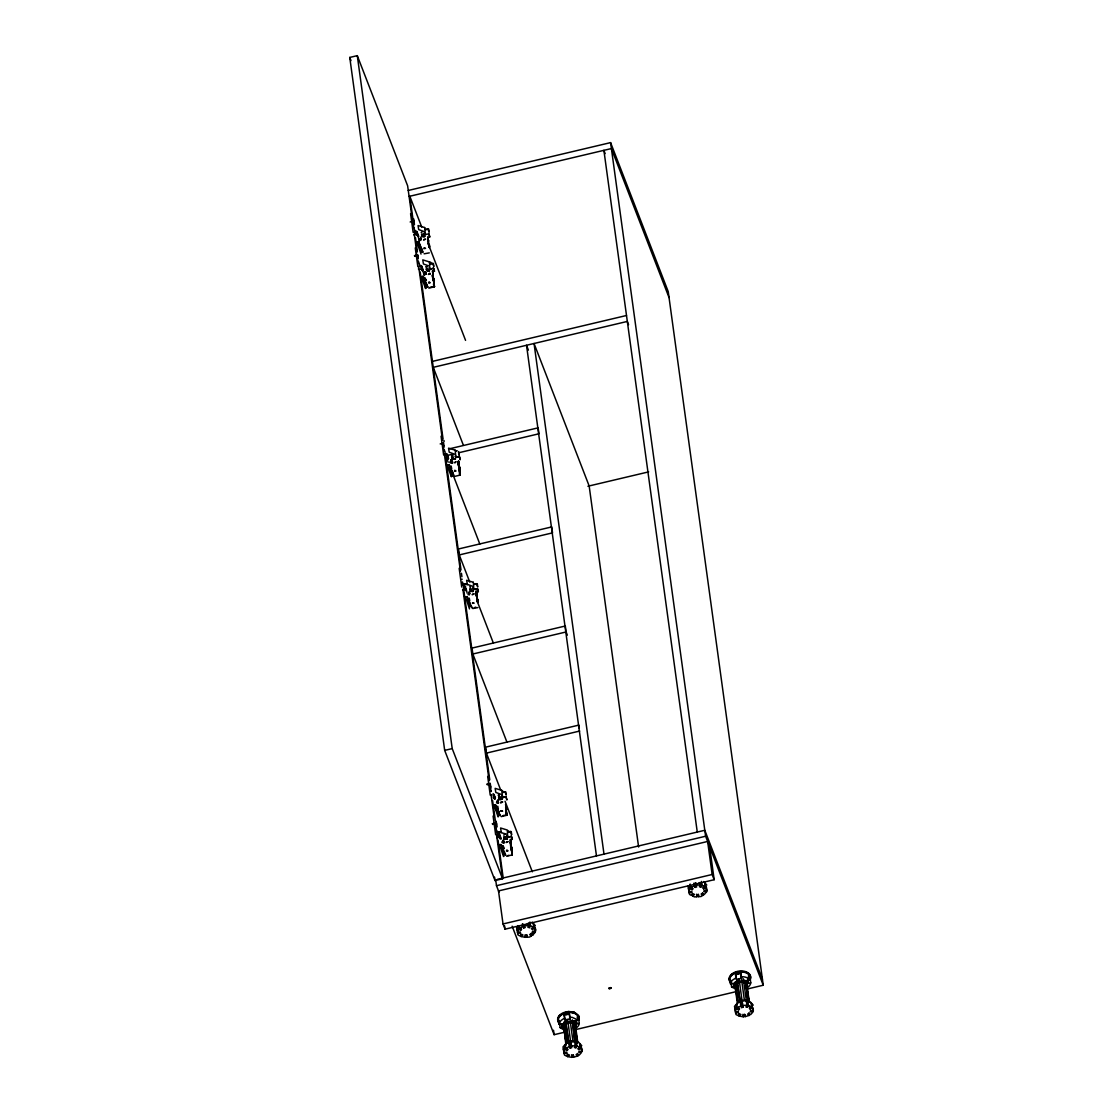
<?xml version="1.0" encoding="UTF-8"?>
<svg xmlns="http://www.w3.org/2000/svg" width="1113" height="1113" viewBox="0 0 1113 1113"><rect width="100%" height="100%" fill="white"/><g stroke="black" fill="none" stroke-linecap="round" stroke-linejoin="round"><path stroke-width="1.5" d="M425.639 239.142L423.65 240.088M456.121 461.77L454.883 462.925M474.221 593.883L472.246 594.829M508.154 841.609L506.178 842.555M425.681 274.007L425.764 273.172M498.081 802.487L498.165 801.638M469.366 594.328C467.78 591.754 471.634 594.537 469.06 593.674M498.109 802.863L497.525 800.678L497.622 802.529M503.41 842.263L503.563 841.08L502.45 841.358L503.841 842.666M470.312 589.236L470.91 589.25M421.757 250.035L421.215 249.131M451.864 462.674L452.852 462.132L451.071 462.744L450.417 461.519L451.808 461.172L451.377 462.424M467.516 600.074L467.39 599.309L467.571 600.589M520.787 934.016L521.134 936.548L525.433 937.313L525.489 935.449L527.117 935.351L527.061 937.216L529.51 937.063L531.43 935.908L531.082 933.39M692.272 893.461L692.62 895.979L694.456 896.911L696.919 896.758L696.975 894.894L698.602 894.796L698.547 896.661L700.995 896.508L702.901 895.353L702.567 892.835M425.041 239.128L423.775 239.573M455.537 461.742L454.841 462.465M473.623 593.869L472.371 594.314M502.13 801.944L500.878 802.403M507.556 841.581L506.304 842.04M419.879 239.782L419.921 238.892M463.342 589.236L462.591 589.834L463.578 589.194M567.227 1054.081L567.574 1056.613L571.859 1057.35L571.943 1055.514L573.557 1055.416L573.487 1057.253L577.856 1055.945L577.508 1053.427M738.712 1013.526L739.06 1016.058L743.345 1016.795L743.428 1014.959L745.042 1014.847L744.973 1016.684L749.341 1015.39L748.993 1012.872M424.234 233.549L424.929 233.8L424.192 233.09M430.175 267.913C429.688 267.203 428.449 267.496 429.228 269.457M454.994 456.386L455.954 455.44L455.954 456.177M474.152 588.123L472.775 587.817M508.057 835.905L506.721 835.64M428.922 246.502L429.062 247.42L428.63 244.415M459.419 469.116L459.558 470.048L459.14 467.14L459.558 470.048M477.519 601.243L477.658 602.161L477.421 599.42M506.025 809.318L506.165 810.25L506.095 807.342M506.652 856.259L512.244 854.895L511.159 846.868L511.952 849.956M451.934 461.589C451.029 462.869 450.556 459.126 451.767 460.337M730.072 979.537L730.712 980.65M470.382 590.099L470.479 589.097L471.3 589.347M495.076 823.912L495.16 823.077L492.224 823.773M421.312 238.558L420.491 238.752L421.159 239.545M425.236 274.062L425.124 271.962L425.583 274.146M451.335 461.339C450.988 464.858 450.779 456.525 451.405 462.243M498.248 802.376L497.455 800.776L497.97 801.944M503.619 842.165L503.577 840.649M501.142 810.793L501.462 810.946M431.927 286.723L430.008 287.418M475.808 607.114L474.305 607.712M504.314 815.189L502.394 815.899M503.633 841.623L503.02 842.179L502.993 841.4M451.196 461.13C453.019 462.688 449.582 460.935 451.461 460.545M470.145 587.024L470.382 586.746M425.862 273.895L425.249 271.725M498.04 801.861L497.942 800.344M433.555 281.213L433.333 278.765L433.778 281.77L433.987 281.102C434.39 283.523 433.374 276.622 433.75 279.6L433.333 278.765L432.846 279.627M510.603 847.508L511.159 846.868L511.396 849.609M469.116 594.384L469.213 592.199L469.157 594.857M433.514 280.073L433.347 278.862M511.34 848.176L510.505 841.303M451.28 473.86C452.643 477.811 449.569 463.954 451.043 472.9L452.351 471.62L453.673 475.515L449.179 464.733M496.356 806.299L500.28 815.718L498.318 811.961M451.043 459.989C452.323 461.45 450.445 462.632 451.28 461.561M517.837 925.599L518.352 929.397L517.448 932.416L520.258 931.929L520.508 932.958L517.698 933.459L516.933 928.632M534.741 929.87L535.089 932.388L532.292 932.235L532.612 931.178L535.409 931.331L535.882 929.717L533.308 923.637L533.837 927.421L531.332 928.506L532.209 929.48L534.699 928.395M688.655 889.106L689.184 892.904L691.994 892.403L691.743 891.374L688.933 891.861L690.157 884.07L690.686 887.868L693.107 888.647L692.272 889.621L689.837 888.842M706.045 888.049L706.365 886.978L706.88 890.776L704.098 890.623L703.778 891.68L706.574 891.833L706.226 889.315M505.636 807.565L506.165 810.25M469.296 593.243L469.463 593.855M563.929 1052.564L563.401 1048.78L564.166 1053.58L566.976 1053.079L566.74 1052.063L563.929 1052.564L565.167 1044.829L565.696 1048.627L568.117 1049.378L567.268 1050.338L564.848 1049.587M577.856 1055.945L576.089 1054.665L577.355 1053.914L579.122 1055.194L581.529 1052.467L578.746 1052.328L579.066 1051.284L581.862 1051.423L582.349 1049.837L579.79 1043.799L580.318 1047.583L577.814 1048.655L578.677 1049.615L581.181 1048.543M736.333 1009.032L738.754 1009.783L739.602 1008.823L737.168 1008.072L736.653 1004.274L735.415 1012.009L738.225 1011.508L738.462 1012.524L735.651 1013.025L734.886 1008.211L735.123 1009.227M424.456 233.146L425.138 232.631L425.458 233.563M425.319 271.809L425.82 273.506M497.72 800.289L497.942 801.541M501.601 796.588L502.241 795.447L502.659 796.198M422.703 236.666L424.929 235.886L424.123 236.972C421.98 235.928 421.994 236.902 422.912 235.984M427.406 271.029L429.646 270.236L428.825 271.322C426.585 270.222 426.822 271.322 427.629 270.334M452.601 458.681L455.481 459.029L451.85 459.071L450.556 462.132L451.753 462.438M471.286 591.406L473.526 590.627L472.719 591.713C470.618 590.78 470.66 591.657 471.509 590.725M499.334 798.828L499.389 799.565L501.281 798.466L502.074 799.231L500.196 799.788L499.181 798.55M504.634 838.52L507.5 838.868L503.883 838.91L502.589 841.971L503.786 842.277M567.644 1013.039L566.6 1014.388L565.376 1013.943L566.072 1012.26M421.855 249.006C427.058 263.823 412.019 224.993 422.036 249.966M429.048 245.25L429.062 247.42M477.658 602.161L477.588 599.253M425.43 271.586L424.776 273.868L425.959 274.174M452.393 455.3L451.767 454.507M451.628 454.827L452.657 455.022M452.073 456.761L451.753 457.596L452.421 457.026M470.479 589.097L470.354 589.793M499.834 797.339L498.624 797.896L499.932 797.673L498.666 796.978M505.274 836.976L504.05 837.533L505.358 837.31L504.092 836.6M499.027 797.645C498.805 800.957 498.791 797.047 498.916 798.383L499.96 798.021L498.986 797.172M730.462 983.822L732.048 980.456L735.93 977.868L735.276 973.124A10.212 6.511 -7.8 0 0 729.822 979.078L730.462 983.822L732.841 983.294L733.982 986.508L731.603 987.036L731.171 983.878M730.504 982.626A10.81 6.901 -7.8 0 1 738.809 971.746L737.766 973.833L737.112 972.595L738.754 971.76A10.81 6.901 -7.8 0 1 750.273 979.677M503.493 842.402L503.368 841.178M504.954 838.618L504.119 838.91L504.926 838.952M427.935 240.491L428.088 239.782M432.999 279.474L432.79 274.132L434.418 286.792L428.839 288.156M510.464 842.944L510.13 842.304M500.419 802.501L502.728 801.972L500.739 802.918M421.284 238.794L420.533 239.309L421.298 238.739M566.308 1044.064L563.108 1023.723L564.221 1022.374L567.018 1042.756L568.632 1041.504L565.529 1020.969L568.632 1041.504M574.6 1027.494L575.421 1025.991L575.532 1029.887M565.905 1044.105L566.712 1042.603L563.929 1022.221M574.684 1028.134C577.981 1021.72 567.519 1020.384 564.208 1024.238M738.503 1002.201L737.376 1003.55L734.594 983.169L735.707 981.819L738.503 1002.201L740.103 1000.949L737.015 980.414L740.103 1000.949M735.415 981.666L735.359 985.784M746.086 986.939L746.489 985.478M746.169 987.565C750.037 980.33 736.069 979.802 735.276 985.144M421.145 232.617L422.022 232.047M503.674 835.07L504.94 834.527M415.984 230.892L416.415 234.968L417.292 235.08L416.846 231.49L418.808 236.485M420.686 265.242L421.117 269.318L421.994 269.429L421.563 265.84L423.023 269.596M446.48 453.52L446.911 457.582L447.788 457.693L447.315 454.16M464.483 585.8L465.011 589.695L465.888 589.807L465.443 586.217M493.087 793.722L493.504 797.784L494.395 797.896L493.949 794.306L495.41 798.063M498.513 833.359L498.944 837.421L499.82 837.533L499.375 833.943L501.323 838.952M528.592 922.997L528.939 925.529L527.91 927.338L529.426 927.602L530.456 925.793L529.941 922.009M695.472 882.72L695.82 885.252L700.425 884.96L699.395 886.783L700.912 887.047L701.941 885.238L701.427 881.44M576.437 1042.199L575.393 1043.994L575.908 1047.778L574.405 1047.514L575.435 1045.733L574.92 1041.935L576.437 1042.199L576.951 1045.997L575.908 1047.778M747.908 1001.644L746.879 1003.439L747.393 1007.223L745.877 1006.959L746.92 1005.178L746.406 1001.38L747.908 1001.644L748.437 1005.442L747.393 1007.223M425.709 286.138L425.472 283.634M451.502 474.402L451.266 471.912M421.354 236.443L420.06 239.518L421.257 239.824M469.95 591.184L468.726 593.41L469.241 594.592M578.245 1016.795L577.285 1017.936L577.744 1015.779M518.352 929.397L520.787 930.176L521.621 929.202L519.201 928.423L518.853 925.891M531.43 935.908L529.649 934.6L530.915 933.835L532.696 935.157L535.089 932.388M690.686 887.868L694.275 885.711L695.194 887.395L696.724 886.936L695.82 885.252M706.574 891.833L704.181 894.602L702.4 893.28L701.12 894.045L702.901 895.353M426.905 268.748L426.237 269.429L427.545 269.207L426.516 269.903L427.573 269.555L426.279 268.497M565.696 1048.627L569.3 1046.484L570.204 1048.154L571.734 1047.695L570.315 1042.227L568.771 1042.686L569.3 1046.484M737.168 1008.072L740.785 1005.929L741.675 1007.585L743.22 1007.14L741.801 1001.672L740.256 1002.131L740.785 1005.929M503.41 842.541L503.591 841.275M559.95 1021.817L558.476 1021.122L559.143 1020.412M472.649 602.703L472.455 603.371L474.138 603.107L472.608 603.009M737.766 973.833L739.046 972.539L737.112 972.595M749.898 976.268L748.771 977.367L748.381 975.864L749.87 975.837M503.716 854.478L502.728 849.734L503.368 851.904M452.379 456.97L452.448 459.21L452.574 458.347M504.412 836.809L504.286 837.505L504.718 836.865M425.764 272.546L424.623 273.242L425.277 274.48M451.544 460.81L451.029 461.561M498.151 801.012L496.982 802.612L498.415 803.03M521.134 936.548L523.013 935.003L521.788 934.391L519.91 935.936L518.074 935.017L517.698 933.459M692.62 895.979L694.498 894.449L693.274 893.836L691.396 895.381L689.559 894.462L689.184 892.904M567.574 1056.613L569.466 1055.082L568.242 1054.484L566.364 1056.014L564.528 1055.11L564.166 1053.58M739.06 1016.058L740.952 1014.527L739.728 1013.929L737.849 1015.459L736.013 1014.555L735.651 1013.025M420.45 238.321L419.378 239.49L419.935 240.617M425.152 272.671L424.081 273.84L424.637 274.967M450.946 460.935L449.916 462.632L452.713 463.064M469.032 593.048L468.003 594.745M497.539 801.137L496.509 802.835M502.979 840.774L501.949 842.471L503.966 843.181M564.221 1022.374L565.835 1021.122M574.809 1040.85L572.291 1020.245L574.809 1040.85L576.562 1041.74L574.044 1021.136L576.562 1041.74M735.707 981.819L737.321 980.567M736.236 987.801L736.319 988.441M745.529 980.581L748.047 1001.185L745.529 980.581L746.113 981.93M746.489 984.588C745.307 981.179 738.364 981.638 735.776 984.323M745.251 980.79L743.498 979.899L746.294 1000.281L748.047 1001.185M421.034 254.084L416.93 242.217L418.265 242.189L417.389 242.105M469.505 608.908L465.512 596.958L466.862 596.916L465.985 596.846M498.123 816.914L494.019 805.047L495.368 805.005L494.492 804.922M503.549 856.551L499.445 844.684L500.794 844.642L499.918 844.558M452.866 458.153L453.255 457.443L452.309 458.18M470.966 590.266L471.356 589.57L470.409 590.293M500.947 810.96L502.645 811.196L501.114 811.085M425.639 273.395L425.667 272.24M426.265 266.633L426.961 266.675M420.797 250.439L421.771 249.855M423.97 277.833L427.879 287.237L426.474 284.205L425.5 284.789L426.182 287.891M452.532 472.594L451.294 473.067L452.532 476.253M499.139 812.796L497.901 813.269L498.582 816.372M503.619 851.612L501.212 844.572L505.705 855.354L504.3 852.308L503.326 852.906L504.008 856.008M519.201 928.423L522.79 926.266L522.442 923.734M452.476 458.681L452.059 457.262L453.241 457.137L452.254 457.666M558.935 1022.555A10.81 6.901 -7.8 0 1 559.199 1015.599L561.049 1014.68M730.685 975.044L732.535 974.125M414.453 235.26L414.746 234.273M706.185 887.84L704.793 883.068L705.322 886.866L702.818 887.951L703.694 888.925L706.185 887.84L706.88 890.776M752.652 1007.988L751.275 1003.23L751.79 1007.028L749.299 1008.1L750.162 1009.06L752.652 1007.988L753.334 1010.868L750.552 1010.729L750.232 1011.773L753.014 1011.912L750.607 1014.639L748.84 1013.345L747.574 1014.11L749.341 1015.39M452.351 471.62L449.749 466.097M498.944 811.822L495.772 804.936M414.593 234.453L414.008 234.857L414.746 234.509M497.108 836.92L496.982 837.727M451.85 471.634L452.268 472.469M414.022 224.172C412.826 225.549 415.066 221.417 413.41 219.845M461.992 579.066L462.09 579.497M497.608 800.47L497.622 801.763M496.551 826.639C495.355 828.002 497.594 823.87 495.925 822.312M425.597 273.047L425.138 272.129L425.236 273.283M451.127 461.422L451.002 460.267L451.391 461.325M565.529 1020.969L567.686 1020.148L570.496 1040.794L575.087 1040.627M568.326 1041.351L570.496 1040.794M737.015 980.414L739.185 979.857M739.811 1000.796L746.573 1000.072M499.32 798.967L497.233 801.499L498.36 802.64M418.377 268.901L419.156 269.61M498.819 798.967L498.68 797.743M429.729 273.965L428.602 274.104M568.451 1043.145L573.056 1041.629L574.851 1042.199M522.79 926.266L523.708 927.964L525.253 927.505L524.334 925.807L528.939 925.529M696.209 883.152L694.665 883.611L695.194 887.395M568.771 1042.686L569.675 1044.356L571.219 1043.897L571.567 1046.429M570.83 1046.025L575.435 1045.733M740.256 1002.131L741.161 1003.801L742.705 1003.342M741.801 1001.672L742.315 1005.47L746.92 1005.178M491.584 795.141L491.598 794.974M452.462 456.845L451.558 457.081L452.184 457.526M470.562 588.958L469.658 589.208L470.521 589.153M418.112 236.304L419.253 240.617M424.164 275.231L422.815 270.654M467.112 593.173L466.709 591.045M422.091 276.455L422.968 276.539L422.091 276.455L422.759 280.921L425.611 288.531L425.43 286.111M447.885 464.719L448.762 464.803L447.885 464.719L448.539 469.199L451.405 476.795L451.224 474.388M452.518 454.661L451.641 455.231L452.657 455.412M496.788 834.833L497.038 834.611M496.676 835.793L502.561 878.783L495.035 880.564L444.685 750.385L349.76 57.431L357.287 55.65L407.636 185.829L412.353 220.207M408.221 190.476L610.592 142.617L668.231 291.606L763.24 985.228L748.061 988.817M409.028 196.431L611.413 148.558L669.038 297.561M414.398 255.656L417.347 254.96M432.428 361.391L626.508 315.494M440.192 443.934L443.127 443.238M449.875 448.706L538.149 427.837M445.701 455.843L450.695 454.661M459.029 452.685L538.97 433.778L538.358 429.326M587.914 486.242L648.67 471.87M459.266 554.928L552.535 532.863L551.728 526.922L458.459 548.987L459.266 554.928L469.825 582.196M565.905 630.473L565.307 626.007L472.037 648.072L472.844 654.013L566.114 631.961L567.352 635.161M444.685 750.385L452.212 748.604L502.561 878.783M579.275 728.069L578.871 725.106L485.602 747.157L486.423 753.098L579.692 731.046M486.798 784.136L489.734 783.441M497.358 879.353L704.793 830.284L762.433 979.287M495.675 879.757L496.481 885.698L705.614 836.239L763.24 985.228M503.034 923.957L712.153 874.498L714.17 879.715L505.052 929.174L503.034 923.957L498.499 890.929L707.631 841.47L712.153 874.498M512.147 926.183L554.121 1034.687L564.235 1032.294M574.35 1029.901L736.263 991.613M410.168 222.002L413.048 221.334L413.563 225.828M414.885 256.352L417.751 255.684M487.271 784.832L490.151 784.15M492.697 824.469L495.577 823.787M740.938 973.472L735.804 974.612L736.458 979.357L741.578 978.216L740.409 971.983A10.212 6.511 -7.8 0 1 748.966 974.807L749.606 979.551L747.226 980.08L748.367 983.294L750.746 982.765L750.092 978.021A10.212 6.511 -7.8 0 1 749.633 979.746M563.79 1013.679L564.319 1015.167L569.453 1014.026L570.093 1018.771L564.973 1019.911L563.79 1013.679A10.198 6.511 -7.8 0 0 558.336 1019.633L558.99 1024.377L561.355 1023.849L562.496 1027.062L560.117 1027.591L559.463 1022.847M559.199 1015.599A10.81 6.901 -7.8 0 1 568.646 1011.522L573.988 1012.107L578.843 1016.002L578.092 1020.162L575.755 1020.635L576.882 1023.849L579.261 1023.32L578.607 1018.576A10.198 6.511 -7.8 0 1 578.148 1020.301M507.82 855.535L508.864 855.327M565.376 1013.943L566.6 1014.388L565.627 1013.15M414.273 232.38L415.135 232.2L414.704 233.827L414.509 232.158M451.586 454.911L452.671 455.036M499.264 795.239L498.193 795.113M474.764 589.139L477.213 589.027L473.595 589.361M425.514 229.375L427.907 228.93L429.131 232.255L428.742 229.125L425.611 229.709M430.216 263.739L432.609 263.28L433.833 266.605L433.444 263.475L430.314 264.059M474.096 584.116L476.489 583.671L477.714 586.996L477.324 583.866L474.208 584.45M502.603 792.206L504.996 791.746L506.22 795.085L505.831 791.955L502.7 792.526M508.043 831.842L510.436 831.383L511.646 834.722L511.257 831.578L508.14 832.162M424.123 253.806L429.284 252.874M454.619 476.42L460.212 475.056L458.723 462.006M472.719 608.547L477.867 607.601M501.226 816.622L506.818 815.259L505.566 804.226M458.598 451.864L459.182 455.245L458.403 451.544M416.415 234.968L417.612 235.386C418.46 237.125 416.985 231.073 417.57 235.984M421.117 269.318L422.328 270.779M446.911 457.582L448.122 459.043M465.011 589.695L466.194 590.113C467.223 591.768 465.248 585.758 466.222 591.17M493.504 797.784L494.729 799.259M498.944 837.421L500.154 838.882M425.806 283.509L423.385 276.469M469.811 603.872L469.658 606.891L469.13 602.898M458.417 465.637L458.013 462.354L459.001 465.791M510.171 842.652L510.825 843.974M426.863 267.134L425.848 266.967L426.613 266.883M499.264 795.614L498.513 795.308M469.269 593.41L469.491 592.199M430.23 262.515L430.995 262.431L430.077 262.543M502.756 790.981L502.617 790.995M508.182 830.618L508.057 830.632M734.594 983.169L734.691 984.685M734.97 986.716L736.055 988.65M563.108 1023.723L563.47 1026.381L568.061 1022.805L572.652 1022.903L575.004 1025.143M574.642 1022.485L574.044 1021.136M566.002 1045.636L563.512 1023.682M497.664 802.946L498.471 802.876M503.09 842.583L503.897 842.513M504.899 837.992L504.036 837.769L505.399 837.658M503.772 841.498L503.173 840.412M422.759 234.829L421.813 235.553L422.745 234.523L421.563 234.662L422.189 235.205M569.578 1017.282L572.179 1017.365L578.134 1020.106L577.48 1015.362A10.198 6.511 -7.8 0 0 568.924 1012.538L570.093 1018.771M451.697 468.698L451.155 466.013M469.783 600.825L469.255 598.126M498.29 808.914L497.748 806.215M462.034 583.699L467.237 584.45M495.967 831.425L507.611 834.36L507.236 830.006L500.572 827.989L501.253 832.079M462.243 583.81L467.571 584.589M496.175 831.536L501.504 832.315M470.479 587.414L470.089 586.676M748.437 1005.442L751.79 1007.028M576.951 1045.997L580.318 1047.583M698.881 882.985L700.383 883.263M701.941 885.238L705.322 886.866M527.395 923.54L528.912 923.818L529.426 927.602M530.456 925.793L533.837 927.421M568.646 1011.522L576.27 1013.693A10.81 6.901 -7.8 0 1 578.788 1020.231M428.352 274.438L430.341 274.076L429.799 273.088M498.874 812.1L498.874 812.671M422.509 234.175L421.577 234.147M731.603 987.036L736.055 989.081M572.026 1020.454L573.765 1021.358M560.117 1027.591L563.665 1029.803M576.27 1013.693L573.988 1012.107L571.512 1012.204A10.81 6.901 -7.8 0 0 559.296 1016.239A10.81 6.901 -7.8 0 0 560.688 1024.516M467.279 596.86L470.201 604.025L467.85 598.224M746.336 1001.63L747.338 1002.743M753.264 1005.164L750.148 1001.728L744.082 1000.67L737.891 1002.507L734.483 1006.361L735.443 1010.451M581.779 1045.719L578.663 1042.283L572.597 1041.225L566.406 1043.062L562.997 1046.93L563.971 1051.006M703.666 881.538L706.797 885.044M532.181 922.093L535.325 925.613M748.326 1000.963L749.313 1002.284L746.364 980.748M576.84 1041.531L577.828 1042.839L574.878 1021.317M563.206 1025.254L564.208 1026.562M511.159 846.868L510.394 839.244L512.244 854.895L511.549 850.374M742.315 1005.47L743.22 1007.14M570.315 1042.227L571.219 1043.897M458.097 462.465L458.431 463.105L458.473 461.464M418.933 244.888L419.559 247.629L418.975 245.862M425.625 286.166L424.916 281.631L425.403 285.457M443.99 447.37L443.697 445.478M425.903 280.434L424.888 277.874L426.404 280.448M502.7 845.977L503.73 848.537M605.138 153.58L603.886 150.338L697.267 832.065M628.567 324.676L627.315 321.434L433.249 367.332L463.3 445.033M528.397 350.136L526.519 345.28L596.471 855.911M421.716 227.01L409.807 196.236L412.881 218.621M427.976 243.204L465.568 340.369M349.76 57.431L350.998 60.645M446.313 457.443L448.177 462.257M453.144 475.084L479.828 544.062M477.268 601.437L493.393 643.147M472.844 654.013L506.971 742.232M486.423 753.098L500.683 789.993M505.038 801.221L532.334 871.799M496.481 885.698L498.986 892.167M462.312 583.309L463.245 585.702M497.636 834.625L495.716 828.601M503.187 845.852L504.217 848.565M464.051 586.662L462.424 581.932M497.984 834.388L496.356 829.658M452.963 473.373L453.589 474.834M471.049 605.5L471.731 607.281M425.249 282.716L425.486 285.596M503.062 850.833L503.076 852.739M418.961 244.623L419.531 247.253L419.142 246.349M459.057 467.641L459.307 468.336L459.46 466.917M740.409 971.983L741.578 978.216M735.276 973.124L736.333 976.129M735.93 977.868L736.458 979.357M568.924 1012.538L569.453 1014.026M494.993 798.911L494.492 797.061M500.14 837.713L500.53 838.604L500.294 837.129M424.081 233.674L424.526 235.093M472.677 588.415L473.122 589.834M501.17 796.491L501.629 797.924M494.617 796.741L495.09 798.578M506.61 836.127L507.055 837.56M471.425 589.584L470.201 589.918M428.519 233.939L424.999 234.62M413.827 227.191L414.217 228.652M418.53 261.555L418.919 263.002M444.324 449.819L444.713 451.266M490.916 790.021L491.306 791.468M423.747 273.561L424.011 274.605M688.001 886.198L688.989 890.344M516.515 926.753L517.503 930.899M469.06 604.832L469.505 606.557L469.352 604.025M413.73 228.568L412.547 221.445M417.904 260.498L418.432 262.918M443.684 448.762L444.226 451.182M490.29 788.978L490.819 791.385M422.105 268.581L422.717 270.501L422.467 269.026M447.899 456.845L448.497 458.765L448.261 457.29M429.284 246.752L429.423 247.503L428.964 244.29M443.948 440.47L444.157 441.444M506.568 814.048L506.818 815.259L506.178 810.584M420.491 238.725L420.575 239.504M477.908 599.378L478.2 601.493L478.061 600.547M506.415 807.454L506.707 809.582L506.429 807.676M511.841 847.09L512.133 849.219L511.91 847.494M459.822 472.677L460.212 475.056L459.516 470.535M414.732 231.379L415.093 233.605L414.509 229.334M506.471 813.2L506.818 815.259L505.984 809.568M459.892 467.836L459.766 466.945M459.363 469.31L460.212 475.056L458.542 460.963M511.897 852.836L511.396 849.149L512.244 854.895L511.604 850.221M478.159 601.131L477.964 599.768M434.084 279.377L433.973 278.667L434.32 281.102L434.028 278.987L434.195 280.226M434.028 284.413L434.418 286.792L432.512 270.654M478.089 600.603L478.2 601.382L477.922 599.587M460.1 469.38L459.836 467.474L460.1 469.269M459.419 469.686L459.892 473.039M419.211 263.684L419.601 266.438M445.005 451.948L445.381 454.702M433.722 282.271L434.418 286.792L433.583 281.102M413.66 218.816L414.439 224.534M496.189 821.283L496.968 826.987M463.481 586.829L463.69 588.346M497.414 834.541L497.622 836.058M753 1008.336L753.334 1010.868M747.713 978.55L748.367 983.294M749.188 1002.187L746.211 983.461L748.91 1002.326M749.814 1006.528L750.162 1009.06M743.345 978.758L743.874 982.556M741.411 978.466L744.36 999.989M744.625 1014.166L744.973 1016.684M739.032 978.717L741.981 1000.239M742.997 1014.263L743.345 1016.795M741.161 1003.801L741.675 1007.585M736.931 995.105L737.376 998.319M735.582 987.398L737.349 1000.281M738.406 1007.265L738.754 1009.783M733.55 983.336L733.982 986.508M709.649 846.687L714.17 879.715M610.592 142.617L705.614 836.239M703.346 886.393L703.694 888.925M700.077 882.442L700.912 887.047M698.199 894.129L698.547 896.661M696.571 894.226L696.919 896.758M693.928 883.179L694.275 885.711M691.924 887.089L692.272 889.621M688.418 888.077L688.933 891.861M638.612 847.007L589.153 485.95L534.045 343.5L603.997 854.13M581.515 1048.891L581.862 1051.423M576.451 1020.691L576.882 1023.849M574.906 1024.516L577.424 1042.881M575.978 1033.114L576.645 1037.956M569.926 1019.021L572.875 1040.544M573.139 1054.721L573.487 1057.253M571.512 1054.818L571.859 1057.35M569.675 1044.356L570.204 1048.154M564.319 1015.167L564.973 1019.911M566.92 1047.82L567.268 1050.338M564.096 1027.953L564.764 1032.781M565.195 1036.008L565.863 1040.85M562.065 1023.904L562.496 1027.062M553.509 1030.235L554.121 1034.687M534.88 927.532L535.409 931.331M532.348 932.624L532.696 935.157M526.713 934.683L527.061 937.216M525.086 934.781L525.433 937.313M523.193 924.166L523.708 927.964M433.486 279.405L432.832 274.466M520.439 927.644L520.787 930.176M497.567 812.907L497.302 810.097L498.29 814.841L497.441 810.667L497.65 813.102M414.523 230.669L414.996 234.12M415.469 237.556L417.361 251.329M417.834 254.78L418.307 258.216M420.185 271.989L443.057 438.981M443.531 442.418L444.004 445.868M445.659 457.916L460.991 569.814M461.45 573.265L461.923 576.701M463.578 588.749L489.748 779.837M490.221 783.288L490.93 788.449M492.586 800.497L495.41 821.157M495.883 824.608L496.356 828.044M498.012 840.092L503.201 877.976M414.231 233.967L416.832 252.888M418.711 266.633L442.501 440.303M444.379 454.062L460.406 570.997M462.994 589.904L489.136 780.77M491.028 794.529L494.089 816.872M487.675 776.387L490.235 795.169M493.101 816.024L495.661 834.806M441.068 436.185L443.628 454.967M459.168 568.298L461.728 587.08M410.572 213.571L413.132 232.353M415.274 247.921L417.848 266.703M504.592 925.877L505.052 929.174M494.562 877.127L495.035 880.564M357.287 55.65L452.212 748.604M510.491 840.204L510.978 843.793L510.519 840.259M476.559 592.478L477.046 596.067L476.392 591.031M458.946 463.954L458.542 460.74M432.665 272.101L433.152 275.676L432.929 273.742M428.394 240.798L427.99 237.792L428.449 241.326L428.255 239.643M433.166 275.76L432.567 271.127L433.778 282.104M510.255 843.028L511.006 848.969M475.947 592.339L476.336 595.399M458.041 461.756L458.626 466.333M432.999 279.377L432.428 274.925L432.832 278.069M476.893 596.262L476.573 593.577M476.42 596.387L476.684 594.509L477.672 602.495L476.461 591.518L477.06 596.137L476.823 594.133M458.793 464.135L458.139 462.813L458.319 464.26M427.976 238.85L428.296 241.521M428.129 240.116L428.7 244.707L427.865 236.777L428.463 241.41L428.227 239.392M475.71 591.184L476.322 596.109M432.428 275.732L432.832 279.015M510.756 841.845L510.978 843.793M510.784 842.11L510.923 843.251M476.851 594.384L476.976 595.525M458.751 462.271L458.89 463.411M432.971 273.993L433.096 275.148M505.9 812.309L506.234 815.286M459.14 470.618L459.627 475.084M433.514 283.843L433.847 286.82M426.613 269.137L426.682 270.403M469.449 592.255L469.491 593.438M736.416 988.72A6.525 4.16 -7.8 0 1 735.79 983.127A6.525 4.16 -7.8 0 1 744.458 981.527A6.525 4.16 -7.8 0 1 746.6 986.841M736.5 989.346A6.525 4.16 -7.8 0 1 735.874 983.753A6.525 4.16 -7.8 0 1 744.541 982.167A6.525 4.16 -7.8 0 1 746.684 987.481M750.746 982.765A10.212 6.511 -7.8 0 1 747.449 987.565M741.063 976.713A10.212 6.511 -7.8 0 1 749.606 979.551M729.418 980.386A10.81 6.901 -7.8 0 1 740.131 970.967A10.81 6.901 -7.8 0 1 750.19 979.037M563.178 1027.563A6.525 4.16 -7.8 0 1 570.065 1021.651A6.525 4.16 -7.8 0 1 575.115 1027.396M565.014 1029.901A6.525 4.16 -7.8 0 1 564.402 1024.308A6.525 4.16 -7.8 0 1 573.07 1022.722A6.525 4.16 -7.8 0 1 575.198 1028.036M579.261 1023.32A10.212 6.511 -7.8 0 1 575.978 1028.12M558.976 1024.377A10.212 6.511 -7.8 0 1 564.444 1018.423M498.819 796.991L499.612 796.991L498.819 796.991M423.65 279.238L424.234 281.603L423.65 279.238M449.429 467.502L450.055 470.243L449.429 467.502M496.036 807.704L496.621 810.069L496.036 807.704M501.462 847.341L502.088 850.082L501.462 847.341M610.773 987.621L609.103 988.024L610.773 987.621M423.288 236.234L424.61 236.359L423.288 236.234M427.99 270.584L429.326 270.709L427.99 270.584M453.784 458.862L455.106 458.973L453.784 458.862M471.884 590.975L473.206 591.086L471.884 590.975M500.377 799.064L501.713 799.176L500.377 799.064M505.817 838.701L507.138 838.812L505.817 838.701M428.644 244.512L428.811 245.723L428.644 244.512M477.24 599.253L477.407 600.464L477.24 599.253M610.87 988.288L609.201 988.678L610.87 988.288M420.199 247.281L421.062 252.15L420.199 247.281M469.102 592.38L469.227 593.535L469.102 592.38M424.345 281.839L423.51 278.932L424.345 281.839M468.225 602.23L468.1 601.535L468.225 602.23M496.732 810.32L495.897 807.398L496.732 810.32M421.104 251.635L420.338 247.837L421.104 251.635M429.771 236.944L428.895 233.897L429.771 236.944M434.473 271.294L433.597 268.247L434.473 271.294M460.267 459.558L459.391 456.511L460.267 459.558M478.353 591.671L477.491 588.638L478.353 591.671M506.86 799.76L505.984 796.713L506.86 799.76M512.3 839.397L511.424 836.35L512.3 839.397M424.373 247.782L423.858 248.644L425.542 248.38L424.373 247.782M429.075 282.132L428.561 282.994L430.244 282.73L429.075 282.132M454.869 470.396L454.354 471.258L456.038 470.994L454.869 470.396M506.902 850.235L506.387 851.097L508.071 850.833L506.902 850.235M418.098 258.675L417.904 257.214L418.098 258.675M443.892 446.939L443.892 446.939M490.499 787.141L490.304 785.681L490.499 787.141M456.789 450.695L455.871 450.807L456.789 450.695M433.221 268.289L429.757 269.318L433.221 268.289M459.015 456.553L455.537 457.582L459.015 456.553M505.622 796.755L502.144 797.784L505.622 796.755M511.048 836.392L507.57 837.421L511.048 836.392M471.773 607.628L470.243 604.415L471.773 607.628M424.707 227.553L418.043 225.522L418.725 229.626L425.083 231.907L424.707 227.553M429.423 261.903L422.759 259.872L423.441 263.976L429.785 266.257L429.423 261.903M455.203 450.167L448.539 448.149L449.221 452.24L455.579 454.521L455.203 450.167M473.303 582.28L466.639 580.263L467.321 584.367L473.679 586.648L473.303 582.28M501.81 790.369L495.146 788.352L495.828 792.442L502.172 794.724L501.81 790.369M429.312 244.637L429.618 246.752L429.312 244.637"/></g></svg>
